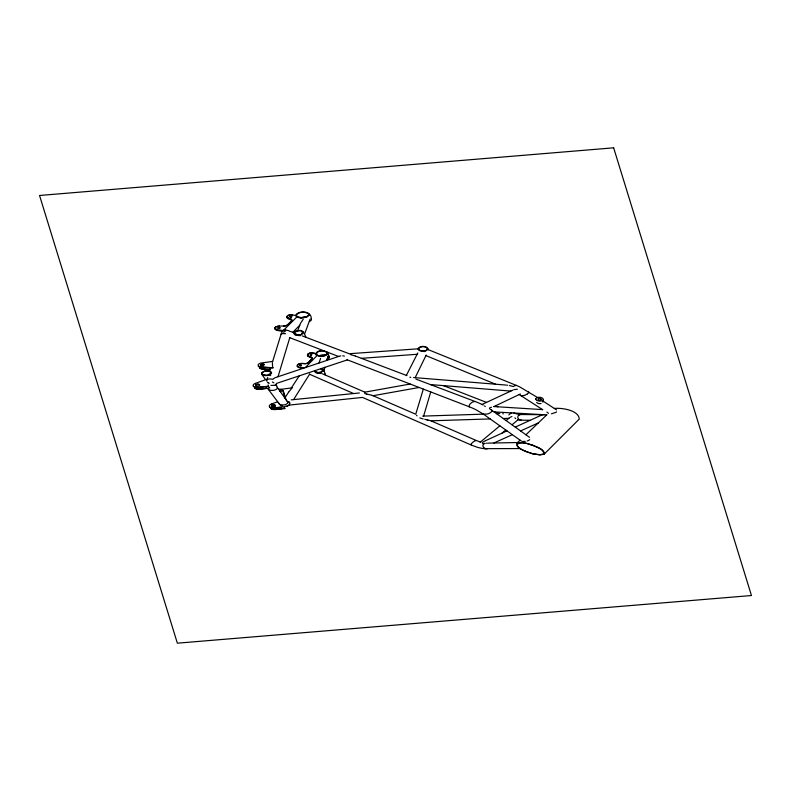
<?xml version="1.0" encoding="UTF-8"?>
<svg xmlns="http://www.w3.org/2000/svg" width="791" height="791" viewBox="0 0 791 791"><rect width="100%" height="100%" fill="white"/><g stroke="black" fill="none" stroke-linecap="round" stroke-linejoin="round"><path stroke-width="1.19" d="M315.856 354.269C315.846 350.67 321.275 350.522 323.954 350.848M543.476 399.425C542.923 396.785 535.932 396.232 535.527 399.346M535.606 398.951L536.634 400.394L539.274 401.146L542.062 400.829L543.457 399.603L542.903 402.115M275.298 385.098L276.336 384.653L276.366 383.467L347.387 359.865M428.089 348.712C426.27 345.568 419.388 345.509 417.955 348.96C418.488 350.957 421.771 351.362 423.758 351.224C425.865 352.331 428.673 347.714 428.257 349.76M305.969 337.045L303.26 331.844L301.569 330.796L296.071 330.905L294.133 332.002L293.787 333.308M266.903 380.253L267.022 379.71M272.371 362.624L272.598 367.064M323.707 371.325L324.874 367.36M326.94 360.37L328.097 356.405M323.618 371.157L324.725 367.41M326.782 360.419L328.166 355.742M423.61 416.086L430.739 391.95M278.017 376.714L289.783 337.688M423.323 389.103L415.73 414.237L372.225 395.371M319.04 363.01L320.573 358.343M267.694 377.525L267.101 379.443L269.237 378.988A9.304 5.537 2.4 0 1 270.552 379.037A15.286 9.087 2.4 0 1 272.806 379.294M271.303 372.383L269.701 371.147L270.433 368.675M272.658 361.467L281.082 334.217A20.586 12.251 2.4 0 1 283.465 330.351L296.704 317.072L296.101 315.906L298.444 317.468L302.617 317.923L306.76 317.072L309.054 315.283M287.588 402.886L287.647 402.115A2.67 1.592 2.4 0 0 287.43 401.68L277.087 387.026A2.788 1.661 2.4 0 1 277.315 387.471L277.245 388.262A4.617 2.749 2.4 0 1 275.871 389.567L275.644 389.696A6.18 3.678 2.4 0 1 272.717 390.398L271.471 390.398A4.232 2.521 2.4 0 1 268.989 389.765L268.09 389.034L279.965 404.725A6.259 3.718 2.4 0 0 282.624 406.02M304.505 334.217L310.072 319.188M297.713 330.539L300.323 323.737M415.176 377.663L426.24 354.981M406.356 375.399L417.806 352.944M300.61 323.104L303.269 319.188M471.08 444.216L471.08 444.967L362.486 397.418L289.387 405.081M280.093 327.939L279.747 328.206A1.612 0.959 2.4 0 0 278.788 328.314M277.69 327.771L279.955 327.484M279.411 326.011L275.96 326.762L274.823 328.473M293.58 399.603L309.696 374.014M285.294 397.25L288.586 392.198M291.355 387.946L299.216 375.903M288.725 391.98L291.612 388.549M270.908 374.885L269.929 375.735M543.714 453.807C544.257 449.328 536.763 447.31 533.203 445.56M520.201 440.251C509.315 447.37 528.002 452.106 533.441 453.985M529.683 439.658L528.823 440.31A6.506 3.866 2.4 0 1 528.042 440.676L527.162 440.983M305.286 367.607L316.697 355.92L315.916 354.398L318.061 355.901L321.808 356.355L325.496 355.555L327.504 353.874A3.836 2.284 2.4 0 0 327.504 352.776A3.757 2.235 2.4 0 0 326.831 351.955M292.808 332.319L299.74 325.249M525.936 434.773L546.769 414.87M516.731 443.563C521.289 441.427 526.974 443.435 531.354 444.918M480.167 442.248L499.872 425.815M506.181 420.555L509.938 417.421M501.978 433.181L505.775 430.007M512.034 424.777L517.897 419.883M273.31 378.83L274.912 377.811A7.07 4.202 2.4 0 1 275.189 377.683L275.545 377.544M543.536 453.965L540.035 454.716L533.955 453.925M544.06 454.222L539.818 454.963L533.47 453.816M316.44 354.378C318.694 356.949 326.357 357.097 327.029 352.895M482.144 442.545L485.387 440.765M308.144 353.775L307.402 355.228M312.218 358.491A2.452 1.463 2.4 0 0 311.15 357.038C302.923 354.922 311.792 351.155 315.747 353.696M308.322 353.666L309.518 353.201M288.705 405.467L286.54 406.169A5.675 3.372 2.4 0 1 285.729 406.277A1.453 0.87 2.4 0 0 284.74 406.604M493.861 406.614L520.379 393.987M311.338 318.832A3.797 2.254 2.4 0 1 311.288 319.989A5.745 3.411 2.4 0 1 309.4 321.561L309.429 321.591M482.016 404.478L513.24 389.963M485.644 440.636L507.001 430.877M515.277 427.1L542.577 414.632M493.9 443L512.341 434.674M520.607 430.937L538.335 422.928M327.237 359.351L327.642 359.163A5.26 3.124 2.4 0 0 329.323 357.651M510.689 416.976L511.925 416.59M279.648 328.255L277.839 328.196M301.292 317.666L301.658 317.537A8.019 4.776 2.4 0 1 306.147 316.973L308.342 315.52A3.569 2.126 2.4 0 0 308.539 314.205A3.461 2.057 2.4 0 0 307.64 313.256C304.317 311.644 299.591 311.773 296.803 314.383A3.53 2.096 2.4 0 0 297.604 316.766L301.569 317.675L306.107 317.003M311.041 357.235A2.324 1.384 2.4 0 1 311.634 359.045L308.243 362.585A4.163 2.472 2.4 0 1 304.782 363.623C302.538 363.514 296.803 363.217 297.07 365.926M312.138 358.61A2.907 1.73 2.4 0 1 311.852 359.025L308.48 362.565A4.42 2.63 2.4 0 1 304.733 363.692C297.327 361.833 293.639 368.29 304.199 367.884M274.319 405.002L272.549 405.654A4.845 2.877 2.4 0 0 271.748 406.02M271.333 404.063L277.552 401.788M255.384 383.358L267.19 379.166M275.693 377.495L339.606 356.138M280.251 391.515L280.449 391.456A5.033 2.996 2.4 0 1 280.765 391.367M524.265 395.441L521.427 395.866L519.153 394.571M489.787 407.691L490.568 407.484M554.323 408.443C562.005 407.652 578.854 410.282 579.259 419.072L544.267 454.044A2.798 1.671 2.4 0 0 544.603 453.49C543.18 448.329 535.754 446.697 531.404 444.75M514.279 389.587L517.403 389.231M490.677 407.454L491.448 407.256M541.054 403.479L541.034 403.489A3.648 2.175 2.4 0 1 540.204 403.628A3.174 1.889 2.4 0 1 539.304 403.647A2.956 1.76 2.4 0 1 537.682 403.212L536.644 402.441M309.588 353.27L311.763 353.004M364.691 392.188L410.163 384.03M373.016 395.718L419.111 387.481M340.268 355.98L340.812 355.901M551.396 413.812L555.816 412.418A5.478 3.263 2.4 0 0 556.538 411.884M525.224 441.398L522.475 441.477M484.567 443.435L484.052 443.504M280.983 389.33L292.541 387.788M272.677 361.408L260.259 363.168L258.212 364.443L258.35 366.015A3.609 2.146 2.4 0 0 261.267 366.955L273.508 367.785M264.253 364.582L263.007 364.789A5.636 3.352 2.4 0 0 261.198 365.244A5.142 3.065 2.4 0 0 260.644 365.491L263.176 365.709L264.224 364.522M483.954 443.514L482.559 443.642M275.248 409.59L284.819 408.601L284.533 407.395M258.054 387.293L268.416 386.226L269.286 387.422M258.202 387.491L265.677 386.73L266.883 388.351L259.448 389.113M259.606 389.31L269.83 387.956M291.217 399.851L359.391 392.969M273.904 407.84L283.821 406.821M275.11 409.412L282.021 408.7L280.983 407.306L274.032 408.018A3.757 2.235 2.4 0 1 269.632 406.95M486.327 443.217L487.009 443.168M417.945 348.821L349.226 353.735L302.231 335.898M361.368 358.333L417.124 354.279M272.598 367.805L271.709 367.914A2.007 1.196 2.4 0 0 271.333 368.023M422.661 416.115L487.434 414.019A10.619 6.318 2.4 0 0 490.46 412.615L490.657 412.477A6.773 4.024 2.4 0 0 491.844 411.261M496.54 413.634L499.754 413.525M503.323 418.508L508.85 418.33M430.897 420.812L490.163 418.923M487.918 443.128L517.818 442.525M483.687 447.449A4.38 2.61 2.4 0 0 485.793 448.675L520.053 448.556M279.352 326.09L283.514 326.021A4.983 2.966 2.4 0 0 287.173 325.101M487.216 448.843L485.832 448.813M544.327 414.721L521.111 414.524A2.857 1.701 2.4 0 0 519.183 415.018M517.67 419.843A19.053 11.331 2.4 0 0 521.398 420.15L530.168 420.298M320.177 373.461L321.294 373.52M520.903 414.514L520.369 414.494A10.817 6.437 2.4 0 1 518.55 414.266L517.532 414.079A16.384 9.739 2.4 0 1 516.968 413.95L513.853 413.021M299.305 335.572L300.768 335.631M285.314 329.985L283.781 330.163A1.256 0.742 2.4 0 0 283.475 330.361M299.008 335.562L295.943 335.176A3.461 2.057 2.4 0 1 294.667 334.593M342.711 355.831L343.403 355.891A2.235 1.325 2.4 0 1 344.392 356.158M319.218 373.431L318.506 373.382M494.148 411.913L546.848 414.87M493.97 406.564L542.537 409.609M311.664 353.073L315.747 353.785M270.206 369.407L262.632 368.913A3.599 2.146 2.4 0 1 259.636 367.904L259.577 367.716A2.709 1.612 2.4 0 1 259.359 366.965M262.78 369.12L270.146 369.605M284.691 333.624L285.64 333.713M413.525 377.525L506.151 385.069M430.561 384.584L510.838 391.08M423.857 351.56L424.362 351.609M318.348 373.372L316.578 373.016A3.609 2.146 2.4 0 1 315.362 372.413M502.73 413.723L503.383 413.802M507.071 385.177L507.644 385.257M292.581 314.867L288.379 315.243L286.747 317.151M292.413 314.937L295.972 315.55M282.703 330.48L277.117 329.62A3.48 2.076 2.4 0 1 275.733 329.185M282.575 331.389L277.532 330.48A4.242 2.521 2.4 0 1 277.028 330.371M509.384 385.543L512.459 386.275M302.913 368.398L299.482 367.726A3.668 2.185 2.4 0 1 299.028 367.617A2.788 1.661 2.4 0 1 297.436 366.638L297.169 366.134M367.538 394.244L371.701 395.184M367.212 394.185L366.451 394.027M410.766 377.376L409.857 377.149M366.342 394.007L365.383 393.76A3.826 2.274 2.4 0 1 365.056 393.651A2.146 1.275 2.4 0 1 364.72 393.503M425.884 419.566L424.777 419.319M426.478 419.695L426.982 419.813M427.536 419.932L426.814 419.774M427.298 419.883L428.267 420.1M320.533 368.804L320.859 368.893A2.818 1.681 2.4 0 1 322.471 369.931M428.722 420.209L429.869 420.486M533.945 454.103L532.996 453.698M423.205 418.953L420.476 418.172A3.204 1.898 2.4 0 1 419.833 417.856M532.936 453.856L525.55 451.384M300.105 318.051L301.509 318.447M351.59 354.892L355.119 355.96M351.026 354.744L350.304 354.526M480.424 442.04L476.775 440.706M531.186 444.868C520.181 440.162 509.256 444.483 525.59 451.216M415.918 379.097L475.796 401.749A70.943 42.2 2.4 0 1 483.153 405.041M531.582 444.809L533.154 445.353M269.701 371.147L265.025 370.87L261.594 372.709L261.554 374.054L265.163 379.047A3.352 1.997 2.4 0 0 265.598 379.482M475.055 401.462L472.623 401.986A8.919 5.3 2.4 0 0 471.663 402.599L470.566 403.499A15.701 9.334 2.4 0 0 469.656 404.547L468.974 406.337A1.127 0.672 2.4 0 0 469.379 406.861L470.062 407.088A62.43 37.137 2.4 0 1 476.37 409.956L483.222 414M290.861 331.577L293.748 332.675M355.337 356.039L406.97 375.626M469.409 406.841L347.051 359.737M289.486 337.579L338.578 356.474M443.454 385.622L486.514 402.392M495.443 405.862L497.865 406.811M494.504 411.933L498.637 413.555M537.455 397.468L519.39 386.72A66.77 39.718 2.4 0 0 516.246 385.365L514.19 385.978A11.301 6.723 2.4 0 0 513.28 386.572M428.238 349.642L516.246 385.365M425.934 355.604L495.581 384.199M288.033 317.814L290.851 319.01M471.248 445.036L476.785 447.093A32.451 19.3 2.4 0 0 478.525 447.597L481.917 448.359A19.152 11.39 2.4 0 0 485.526 448.804M322.313 373.728L364.948 392.217M430.739 420.743L476.33 440.508L474.808 440.933A9.512 5.656 2.4 0 0 474.086 441.358A15.336 9.116 2.4 0 0 471.06 444.206M309.548 374.242L353.488 393.483M308.411 356.138L310.972 357.285M273.854 382.844L272.816 382.261A3.995 2.383 2.4 0 1 272.411 381.934M485.298 406.544L484.488 405.961M489.441 408.611L529.535 437.354M520.982 395.698L542.735 409.728M543.11 401.146L556.548 409.896M528.576 391.693L528.823 392.267A3.105 1.849 2.4 0 1 528.606 392.741A7.722 4.598 2.4 0 1 527.439 393.839M264.016 364.305L261.564 364.058L260.447 365.304M483.321 414.069L521.496 441.17M546.907 412.091L548.45 413.327M491.606 410.084L491.676 410.134A1.325 0.791 2.4 0 1 491.844 410.331L491.943 410.549A2.946 1.75 2.4 0 1 491.814 411.251M288.853 401.571L290.04 403.133M515.712 418.617L514.911 417.796M417.015 415.848L416.511 415.275M261.692 374.262C263.907 376.348 270.591 376.368 271.333 372.561A3.144 1.869 2.4 0 0 271.145 372.156L271.145 372.156M284.068 407.583L284.819 408.601M278.729 403.38L279.668 404.29A3.273 1.948 2.4 0 0 280.726 404.745L283.257 404.952A5.161 3.065 2.4 0 0 287.687 402.906M270.235 369.318L269.128 367.706L261.425 367.212A3.5 2.086 2.4 0 1 258.262 366.045M315.065 371.197C316.529 373.006 322.234 372.986 322.501 370.069M274.932 328.7L275.298 329.313M294.203 334.089C294.262 334.573 303.042 336.462 303.408 332.141M314.887 371.869C314.057 371.019 318.002 373.54 319.445 372.591C323.628 373.144 323.272 365.838 325.032 373.886M326.98 352.786C324.508 349.929 317.053 350.106 316.351 354.21M311.298 318.773C311.417 310.448 299.166 310.645 296.091 314.61A4.103 2.442 2.4 0 0 295.943 315.451M327.474 352.717L329.264 356.484M276.791 386.433L276.385 384.545M286.035 399.702L283.653 391.842A2.462 1.463 2.4 0 0 283.504 391.535L282.624 390.279A2.531 1.503 2.4 0 1 282.783 390.596L285.175 398.476M268.149 384.96L268.416 386.226M289.506 403.459L289.506 403.914A5.023 2.986 2.4 0 1 289.002 404.992L287.568 405.921A5.982 3.56 2.4 0 1 286.935 406.09M266.864 380.787L266.864 380.817A6.892 4.093 2.4 0 0 266.913 381.321M289.555 404.962A7.959 4.736 2.4 0 1 288.844 405.397M291.493 320.207A2.264 1.355 2.4 0 0 291.058 319.979L288.25 318.783A2.759 1.641 2.4 0 1 287.143 317.933L286.817 317.31A2.502 1.483 2.4 0 0 287.855 318.101L290.663 319.297A2.304 1.364 2.4 0 1 291.622 320.029M296.042 315.767A3.698 2.205 2.4 0 1 295.953 315.451M259.537 389.192A3.965 2.363 2.4 0 1 254.939 388.213M264.995 367.439A2.462 1.463 2.4 0 1 264.688 367.578M264.599 367.508A2.116 1.256 2.4 0 1 261.93 367.439M278.758 389.301A3.342 1.987 2.4 0 1 282.773 390.23M259.428 385.177A2.126 1.266 2.4 0 1 255.938 385.711M255.76 385.573A1.414 0.84 2.4 0 1 255.701 384.98M329.303 356.543A3.836 2.284 2.4 0 1 329.293 357.631M275.199 409.501A3.718 2.215 2.4 0 1 270.878 408.522M314.966 370.999A2.531 1.503 2.4 0 1 314.897 370.682M321.146 368.685A3.213 1.908 2.4 0 1 322.985 369.852M301.49 365.6A1.107 0.662 2.4 0 1 299.878 365.729M273.389 406.722A2.274 1.355 2.4 0 1 274.793 406.376M280.845 390.655A1.335 0.801 2.4 0 1 280.884 391.179A1.839 1.098 2.4 0 1 280.36 391.664M271.629 406.001A1.355 0.801 2.4 0 1 271.669 405.625M273.854 407.751A3.747 2.235 2.4 0 1 269.504 406.772M485.091 443.356A3.777 2.244 2.4 0 0 484.102 443.82A4.667 2.778 2.4 0 0 483.133 444.928L483.054 445.086A5.715 3.401 2.4 0 0 483.677 447.449M258.133 387.372A4.004 2.383 2.4 0 1 253.496 386.404M257.975 387.175A4.004 2.383 2.4 0 1 253.338 386.196M276.079 407.77A1.997 1.186 2.4 0 1 273.597 408.166M260.723 387.175A2.146 1.275 2.4 0 1 257.322 387.56M277.038 330.341A2.937 1.75 2.4 0 1 275.258 329.323M287.163 325.091A3.401 2.027 2.4 0 0 287.43 324.874L291.325 321.116A2.442 1.453 2.4 0 0 291.711 320.355M275.288 405.516A1.8 1.078 2.4 0 1 274.279 406.742A1.8 1.078 2.4 0 1 272.035 406.277M271.748 405.625A1.8 1.078 2.4 0 1 273.073 404.685A1.8 1.078 2.4 0 1 275.041 405.18M262.78 369.061A3.48 2.066 2.4 0 1 259.636 367.953M259.547 384.663A1.424 0.84 2.4 0 1 259.616 385.207M271.402 372.551A4.103 2.442 2.4 0 1 271.59 373.194M299.918 365.126A1.068 0.633 2.4 0 1 301.49 365.037M310.24 354.427A1.088 0.643 2.4 0 1 311.773 354.319M281.062 334.217A1.018 0.603 2.4 0 1 281.497 333.881L282.703 333.624A7.307 4.341 2.4 0 1 284.483 333.614M283.653 332.349A6.822 4.064 2.4 0 1 285.729 330.905M311.832 358.155A2.215 1.325 2.4 0 0 311.278 357.819L308.727 356.682A2.62 1.562 2.4 0 1 307.729 355.881L307.462 355.377A2.472 1.473 2.4 0 0 308.421 356.138M325.081 373.985A2.956 1.76 2.4 0 1 325.071 374.805M255.028 388.065A2.946 1.75 2.4 0 1 254.821 387.343M275.06 409.323A3.737 2.225 2.4 0 1 270.74 408.344M269.306 383.2A2.887 1.72 2.4 0 1 268.821 383.101M268.386 382.943A2.798 1.661 2.4 0 1 268.02 382.765M267.704 382.557A3.105 1.849 2.4 0 1 267.457 382.33M253.219 386.057A4.014 2.383 2.4 0 1 255.473 383.477M541.173 399.356A1.661 0.989 2.4 0 1 539.422 400.019A1.661 0.989 2.4 0 1 537.929 399.089A1.651 0.989 2.4 0 1 539.64 398.407A1.651 0.989 2.4 0 1 541.133 399.336M285.314 329.956A8.187 4.865 2.4 0 1 290.01 331.399M269.395 406.653A3.817 2.274 2.4 0 1 271.412 404.161M311.733 354.912A1.088 0.653 2.4 0 1 310.201 355.03M275.317 385.118A11.974 7.119 2.4 0 1 270.868 385.365M270.819 408.205A2.917 1.73 2.4 0 1 270.601 407.523M255.889 385.009A2.136 1.266 2.4 0 1 259.369 384.505M279.49 390.121A1.641 0.979 2.4 0 1 280.676 390.467M521.407 420.14A2.324 1.384 2.4 0 1 520.765 420.09L519.361 419.576A4.568 2.719 2.4 0 1 518.313 418.637L518.204 418.479A6.328 3.767 2.4 0 1 517.947 416.412L518.085 416.086A4.598 2.739 2.4 0 1 519.153 415.008M291.83 316.578A1.068 0.643 2.4 0 1 289.832 316.825M289.684 316.469A1.068 0.643 2.4 0 1 291.671 316.212M508.86 414.968A12.785 7.603 2.4 0 1 510.976 413.248A6.338 3.767 2.4 0 1 511.698 412.892M527.449 393.839A12.231 7.277 2.4 0 1 524.265 395.441M256.057 385.217A2.126 1.266 2.4 0 1 259.527 384.703M287.034 316.311A4.331 2.571 2.4 0 1 292.324 315.105M288.033 317.814A2.215 1.315 2.4 0 1 287.004 316.41M290.91 318.961A2.6 1.552 2.4 0 1 291.602 321.106L287.677 324.844A5.151 3.065 2.4 0 1 283.455 326.03M275.169 327.504A4.509 2.68 2.4 0 1 279.342 326.189M277.176 329.461A2.571 1.523 2.4 0 1 274.991 327.612M309.093 314.126A3.817 2.264 2.4 0 1 309.044 315.283M259.389 388.994A3.995 2.373 2.4 0 1 254.88 388.114M280.133 391.337A4.993 2.966 2.4 0 1 280.914 391.13M255.819 385.573A1.463 0.87 2.4 0 1 255.859 385.177M260.516 365.363A1.345 0.801 2.4 0 1 260.555 364.987M260.733 365.017A2.106 1.256 2.4 0 1 264.145 364.532M271.966 405.823A1.958 1.167 2.4 0 1 275.209 405.348M271.807 406.277A1.394 0.831 2.4 0 1 271.807 405.793M287.113 401.274A4.697 2.788 2.4 0 1 289.555 403.459M310.576 355.11A1.305 0.781 2.4 0 1 311.605 354.922M324.587 354.744A5.893 3.51 2.4 0 1 326.011 354.932M319.218 355.92A6.328 3.767 2.4 0 1 324.577 354.803M275.515 329.066A2.492 1.483 2.4 0 1 275.031 328.591M300.185 365.857A1.305 0.781 2.4 0 1 301.371 365.58M279.757 390.794A3.48 2.066 2.4 0 1 280.765 390.803M290.604 317.033A1.631 0.969 2.4 0 1 291.513 316.914M294.301 332.863C304.367 340.496 305.435 324.577 294.301 332.813M261.979 373.332L262.216 374.074A2.828 1.681 2.4 0 0 262.612 374.469L267.042 375.241L270.651 373.421A2.907 1.73 2.4 0 0 270.146 371.819C267.714 370.475 263.265 370.504 261.979 373.332M427.456 349.118C425.637 351.679 420.308 351.738 418.577 349.058A2.778 1.651 2.4 0 1 418.597 348.604C420.416 346.062 425.785 345.974 427.476 348.693A2.828 1.681 2.4 0 1 427.456 349.118M613.648 147.818L39.55 195.476L177.352 643.182L751.45 595.524L613.648 147.818"/></g></svg>
